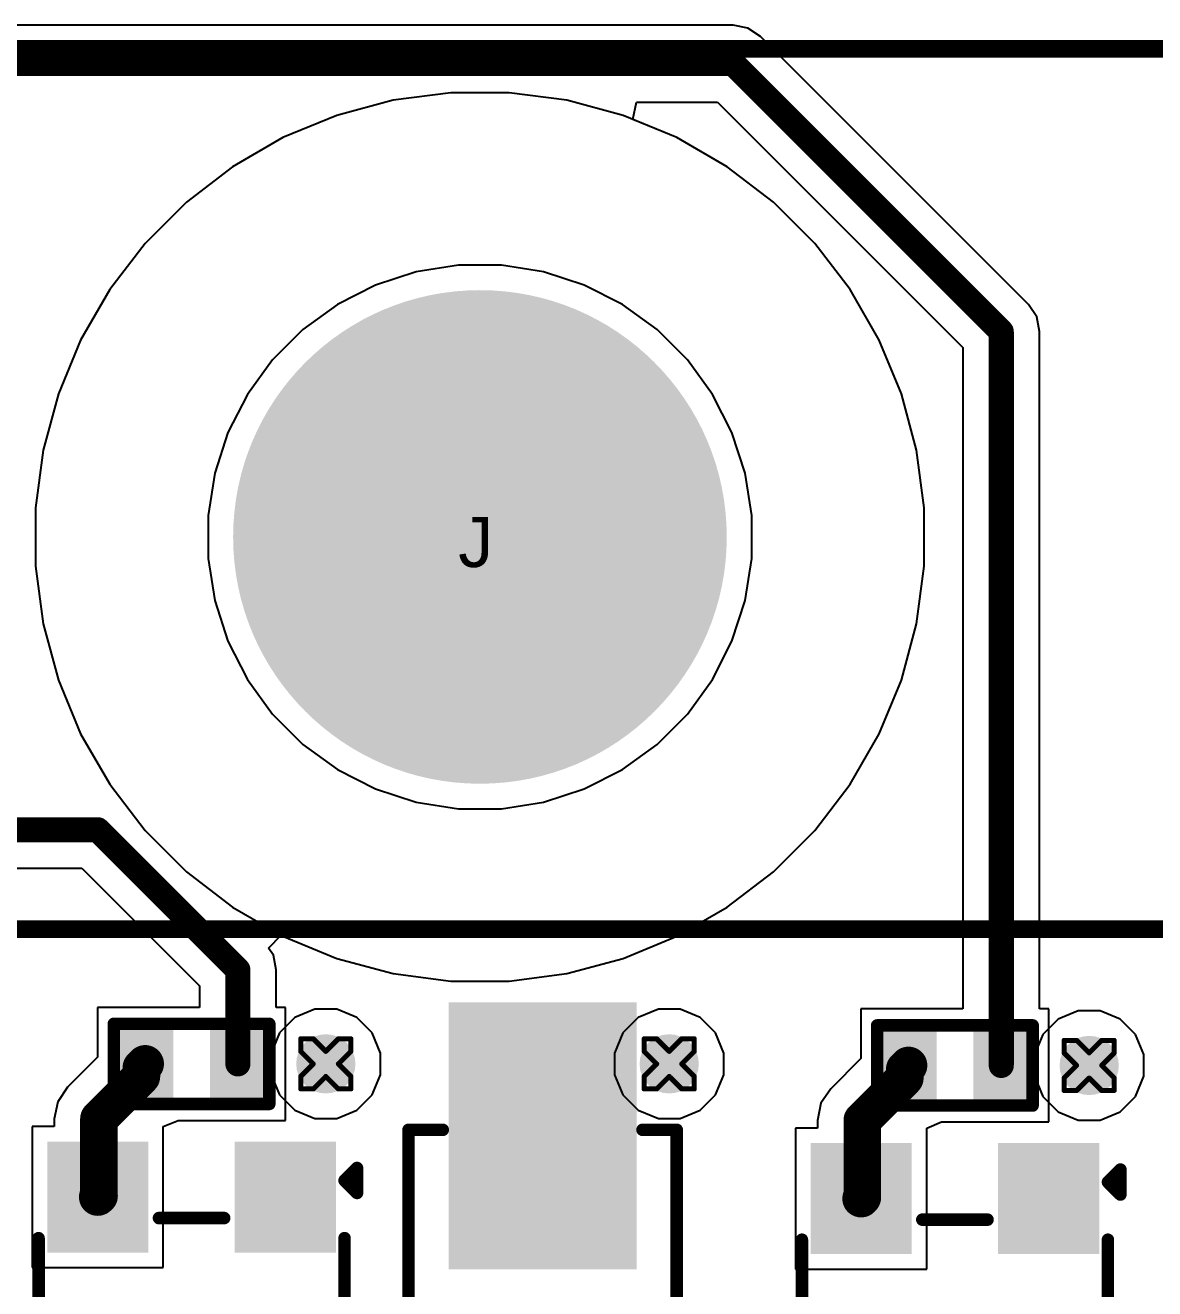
# Model space of a CAD drawing. Header units: inches. Extents: x -11 to 5379, y 0 to 5429.
# Drawn here: x 243.97 to 255.41, y 29.35 to 42.15 of the extents above; entities that cross this region are included whole.
import ezdxf

# ---------------------------------------------------------------- set-up
doc = ezdxf.new("R2010")
doc.units = ezdxf.units.IN
for name, color, linetype in [('Bottom Layer', 5, 'Continuous'), ('Bottom Solder', 6, 'Continuous'), ('Drill Drawing', 1, 'Continuous'), ('GND', 16, 'Continuous'), ('Pad Holes', 156, 'Continuous'), ('PWR', 76, 'Continuous'), ('Top Layer', 1, 'Continuous'), ('Top Overlay', 2, 'Continuous'), ('Top Paste', 8, 'Continuous'), ('Top Solder', 216, 'Continuous'), ('Via Holes', 16, 'Continuous')]:
    doc.layers.add(name, color=color, linetype=linetype)
doc.styles.add('Arial', font='', dxfattribs={"height": 0.2})
doc.styles.get('Arial').set_extended_font_data('Arial')

# ---------------------------------------------------------------- blocks, each defined once
blk = doc.blocks.new('R___0402_243')
at = {"layer": 'Top Layer'}
for points in [[(-0.699, -0.318), (-0.699, 0.318), (-0.241, 0.318), (-0.241, -0.318)], [(0.241, -0.318), (0.241, 0.318), (0.699, 0.318), (0.699, -0.318)]]:
    blk.add_hatch(color=1, dxfattribs=at).paths.add_polyline_path(points)
at = {"layer": 'Top Paste'}
for points in [[(-0.699, -0.318), (-0.699, 0.318), (-0.241, 0.318), (-0.241, -0.318)], [(0.241, -0.318), (0.241, 0.318), (0.699, 0.318), (0.699, -0.318)]]:
    blk.add_hatch(color=8, dxfattribs=at).paths.add_polyline_path(points)
at = {"layer": 'Top Solder'}
for points in [[(-0.754, -0.373), (-0.754, 0.373), (-0.186, 0.373), (-0.186, -0.373)], [(0.186, -0.373), (0.186, 0.373), (0.754, 0.373), (0.754, -0.373)]]:
    blk.add_hatch(color=216, dxfattribs=at).paths.add_polyline_path(points)
at = {"layer": 'Top Overlay'}
for points in [[(0.787, 0.406, 0.127, 0.127, 0), (-0.787, 0.406, 0.127, 0.127, 0)], [(-0.787, 0.406, 0.127, 0.127, 0), (-0.787, -0.406, 0.127, 0.127, 0)], [(0.787, 0.406, 0.127, 0.127, 0), (0.787, -0.406, 0.127, 0.127, 0)], [(0.787, -0.406, 0.127, 0.127, 0), (-0.787, -0.406, 0.127, 0.127, 0)], [(0.813, -0.432, 0.00323, 0.00323, 0), (-0.813, -0.432, 0.00323, 0.00323, 0)]]:
    blk.add_lwpolyline(points, format="xyseb", dxfattribs=at)
for points in [[(-0.819, 0.406, 0.0635, 0.0635, 1), (-0.756, 0.406, 0.0635, 0.0635, 1)], [(-0.819, 0.406, 0.0635, 0.0635, 1), (-0.756, 0.406, 0.0635, 0.0635, 1)], [(0.756, 0.406, 0.0635, 0.0635, 1), (0.819, 0.406, 0.0635, 0.0635, 1)], [(0.756, 0.406, 0.0635, 0.0635, 1), (0.819, 0.406, 0.0635, 0.0635, 1)], [(-0.819, -0.406, 0.0635, 0.0635, 1), (-0.756, -0.406, 0.0635, 0.0635, 1)], [(-0.819, -0.406, 0.0635, 0.0635, 1), (-0.756, -0.406, 0.0635, 0.0635, 1)], [(0.756, -0.406, 0.0635, 0.0635, 1), (0.819, -0.406, 0.0635, 0.0635, 1)], [(0.756, -0.406, 0.0635, 0.0635, 1), (0.819, -0.406, 0.0635, 0.0635, 1)], [(-0.814, -0.432, 0.00161, 0.00161, 1), (-0.812, -0.432, 0.00161, 0.00161, 1)], [(0.812, -0.432, 0.00161, 0.00161, 1), (0.814, -0.432, 0.00161, 0.00161, 1)]]:
    blk.add_lwpolyline(points, format="xyseb", close=True, dxfattribs=at)
blk = doc.blocks.new('R___0402_244')
at = {"layer": 'Top Layer'}
for points in [[(-0.699, -0.318), (-0.699, 0.318), (-0.241, 0.318), (-0.241, -0.318)], [(0.241, -0.318), (0.241, 0.318), (0.699, 0.318), (0.699, -0.318)]]:
    blk.add_hatch(color=1, dxfattribs=at).paths.add_polyline_path(points)
at = {"layer": 'Top Paste'}
for points in [[(-0.699, -0.318), (-0.699, 0.318), (-0.241, 0.318), (-0.241, -0.318)], [(0.241, -0.318), (0.241, 0.318), (0.699, 0.318), (0.699, -0.318)]]:
    blk.add_hatch(color=8, dxfattribs=at).paths.add_polyline_path(points)
at = {"layer": 'Top Solder'}
for points in [[(-0.754, -0.373), (-0.754, 0.373), (-0.186, 0.373), (-0.186, -0.373)], [(0.186, -0.373), (0.186, 0.373), (0.754, 0.373), (0.754, -0.373)]]:
    blk.add_hatch(color=216, dxfattribs=at).paths.add_polyline_path(points)
at = {"layer": 'Top Overlay'}
for points in [[(-0.787, 0.406, 0.127, 0.127, 0), (-0.787, -0.406, 0.127, 0.127, 0)], [(0.787, 0.406, 0.127, 0.127, 0), (-0.787, 0.406, 0.127, 0.127, 0)], [(0.787, 0.406, 0.127, 0.127, 0), (0.787, -0.406, 0.127, 0.127, 0)], [(0.787, -0.406, 0.127, 0.127, 0), (-0.787, -0.406, 0.127, 0.127, 0)], [(0.813, -0.432, 0.00323, 0.00323, 0), (-0.813, -0.432, 0.00323, 0.00323, 0)]]:
    blk.add_lwpolyline(points, format="xyseb", dxfattribs=at)
for points in [[(-0.819, 0.406, 0.0635, 0.0635, 1), (-0.756, 0.406, 0.0635, 0.0635, 1)], [(-0.819, 0.406, 0.0635, 0.0635, 1), (-0.756, 0.406, 0.0635, 0.0635, 1)], [(0.756, 0.406, 0.0635, 0.0635, 1), (0.819, 0.406, 0.0635, 0.0635, 1)], [(0.756, 0.406, 0.0635, 0.0635, 1), (0.819, 0.406, 0.0635, 0.0635, 1)], [(-0.819, -0.406, 0.0635, 0.0635, 1), (-0.756, -0.406, 0.0635, 0.0635, 1)], [(-0.819, -0.406, 0.0635, 0.0635, 1), (-0.756, -0.406, 0.0635, 0.0635, 1)], [(0.756, -0.406, 0.0635, 0.0635, 1), (0.819, -0.406, 0.0635, 0.0635, 1)], [(0.756, -0.406, 0.0635, 0.0635, 1), (0.819, -0.406, 0.0635, 0.0635, 1)], [(-0.814, -0.432, 0.00161, 0.00161, 1), (-0.812, -0.432, 0.00161, 0.00161, 1)], [(0.812, -0.432, 0.00161, 0.00161, 1), (0.814, -0.432, 0.00161, 0.00161, 1)]]:
    blk.add_lwpolyline(points, format="xyseb", close=True, dxfattribs=at)
blk = doc.blocks.new('SOT_23_478')
at = {"layer": 'Top Layer'}
for points in [[(-0.41, 1.46), (0.41, 1.46), (0.41, 0.54), (-0.41, 0.54)], [(-1.36, -0.54), (-0.54, -0.54), (-0.54, -1.46), (-1.36, -1.46)], [(0.54, -0.54), (1.36, -0.54), (1.36, -1.46), (0.54, -1.46)]]:
    blk.add_hatch(color=1, dxfattribs=at).paths.add_polyline_path(points)
at = {"layer": 'Top Paste'}
for points in [[(-0.41, 1.46), (0.41, 1.46), (0.41, 0.54), (-0.41, 0.54)], [(-1.36, -0.54), (-0.54, -0.54), (-0.54, -1.46), (-1.36, -1.46)], [(0.54, -0.54), (1.36, -0.54), (1.36, -1.46), (0.54, -1.46)]]:
    blk.add_hatch(color=8, dxfattribs=at).paths.add_polyline_path(points)
at = {"layer": 'Top Solder'}
for points in [[(-0.512, 1.562), (0.512, 1.562), (0.512, 0.438), (-0.512, 0.438)], [(-1.462, -0.438), (-0.438, -0.438), (-0.438, -1.562), (-1.462, -1.562)], [(0.438, -0.438), (1.462, -0.438), (1.462, -1.562), (0.438, -1.562)]]:
    blk.add_hatch(color=216, dxfattribs=at).paths.add_polyline_path(points)
at = {"layer": 'Top Overlay'}
for points in [[(-0.559, 0.813, 0.127, 0.127, 0), (-1.549, 0.813, 0.127, 0.127, 0)], [(-1.549, 0.813, 0.127, 0.127, 0), (-1.549, -0.584, 0.127, 0.127, 0)], [(1.549, 0.813, 0.127, 0.127, 0), (0.559, 0.813, 0.127, 0.127, 0)], [(1.549, 0.813, 0.127, 0.127, 0), (1.549, -0.584, 0.127, 0.127, 0)], [(0.33, -0.787, 0.127, 0.127, 0), (-0.33, -0.787, 0.127, 0.127, 0)], [(-1.676, -1.041, 0.127, 0.127, 0), (-1.676, -1.295, 0.127, 0.127, 0)], [(-1.549, -1.168, 0.127, 0.127, 0), (-1.676, -1.041, 0.127, 0.127, 0)], [(-1.549, -1.168, 0.127, 0.127, 0), (-1.676, -1.295, 0.127, 0.127, 0)]]:
    blk.add_lwpolyline(points, format="xyseb", dxfattribs=at)
for points in [[(-1.581, 0.813, 0.0635, 0.0635, 1), (-1.518, 0.813, 0.0635, 0.0635, 1)], [(-1.581, 0.813, 0.0635, 0.0635, 1), (-1.518, 0.813, 0.0635, 0.0635, 1)], [(-0.591, 0.813, 0.0635, 0.0635, 1), (-0.527, 0.813, 0.0635, 0.0635, 1)], [(0.527, 0.813, 0.0635, 0.0635, 1), (0.591, 0.813, 0.0635, 0.0635, 1)], [(1.518, 0.813, 0.0635, 0.0635, 1), (1.581, 0.813, 0.0635, 0.0635, 1)], [(1.518, 0.813, 0.0635, 0.0635, 1), (1.581, 0.813, 0.0635, 0.0635, 1)], [(-1.581, -0.584, 0.0635, 0.0635, 1), (-1.518, -0.584, 0.0635, 0.0635, 1)], [(1.518, -0.584, 0.0635, 0.0635, 1), (1.581, -0.584, 0.0635, 0.0635, 1)], [(-0.362, -0.787, 0.0635, 0.0635, 1), (-0.298, -0.787, 0.0635, 0.0635, 1)], [(0.298, -0.787, 0.0635, 0.0635, 1), (0.362, -0.787, 0.0635, 0.0635, 1)], [(-1.708, -1.041, 0.0635, 0.0635, 1), (-1.645, -1.041, 0.0635, 0.0635, 1)], [(-1.708, -1.041, 0.0635, 0.0635, 1), (-1.645, -1.041, 0.0635, 0.0635, 1)], [(-1.581, -1.168, 0.0635, 0.0635, 1), (-1.518, -1.168, 0.0635, 0.0635, 1)], [(-1.581, -1.168, 0.0635, 0.0635, 1), (-1.518, -1.168, 0.0635, 0.0635, 1)], [(-1.708, -1.295, 0.0635, 0.0635, 1), (-1.645, -1.295, 0.0635, 0.0635, 1)], [(-1.708, -1.295, 0.0635, 0.0635, 1), (-1.645, -1.295, 0.0635, 0.0635, 1)]]:
    blk.add_lwpolyline(points, format="xyseb", close=True, dxfattribs=at)
blk = doc.blocks.new('SOT_23_479')
at = {"layer": 'Top Layer'}
for points in [[(-0.41, 1.46), (0.41, 1.46), (0.41, 0.54), (-0.41, 0.54)], [(-1.36, -0.54), (-0.54, -0.54), (-0.54, -1.46), (-1.36, -1.46)], [(0.54, -0.54), (1.36, -0.54), (1.36, -1.46), (0.54, -1.46)]]:
    blk.add_hatch(color=1, dxfattribs=at).paths.add_polyline_path(points)
at = {"layer": 'Top Paste'}
for points in [[(-0.41, 1.46), (0.41, 1.46), (0.41, 0.54), (-0.41, 0.54)], [(-1.36, -0.54), (-0.54, -0.54), (-0.54, -1.46), (-1.36, -1.46)], [(0.54, -0.54), (1.36, -0.54), (1.36, -1.46), (0.54, -1.46)]]:
    blk.add_hatch(color=8, dxfattribs=at).paths.add_polyline_path(points)
at = {"layer": 'Top Solder'}
for points in [[(-0.512, 1.562), (0.512, 1.562), (0.512, 0.438), (-0.512, 0.438)], [(-1.462, -0.438), (-0.438, -0.438), (-0.438, -1.562), (-1.462, -1.562)], [(0.438, -0.438), (1.462, -0.438), (1.462, -1.562), (0.438, -1.562)]]:
    blk.add_hatch(color=216, dxfattribs=at).paths.add_polyline_path(points)
at = {"layer": 'Top Overlay'}
for points in [[(-1.549, 0.813, 0.127, 0.127, 0), (-1.549, -0.584, 0.127, 0.127, 0)], [(-0.559, 0.813, 0.127, 0.127, 0), (-1.549, 0.813, 0.127, 0.127, 0)], [(1.549, 0.813, 0.127, 0.127, 0), (0.559, 0.813, 0.127, 0.127, 0)], [(1.549, 0.813, 0.127, 0.127, 0), (1.549, -0.584, 0.127, 0.127, 0)], [(0.33, -0.787, 0.127, 0.127, 0), (-0.33, -0.787, 0.127, 0.127, 0)], [(-1.549, -1.168, 0.127, 0.127, 0), (-1.676, -1.041, 0.127, 0.127, 0)], [(-1.676, -1.041, 0.127, 0.127, 0), (-1.676, -1.295, 0.127, 0.127, 0)], [(-1.549, -1.168, 0.127, 0.127, 0), (-1.676, -1.295, 0.127, 0.127, 0)]]:
    blk.add_lwpolyline(points, format="xyseb", dxfattribs=at)
for points in [[(-1.581, 0.813, 0.0635, 0.0635, 1), (-1.518, 0.813, 0.0635, 0.0635, 1)], [(-1.581, 0.813, 0.0635, 0.0635, 1), (-1.518, 0.813, 0.0635, 0.0635, 1)], [(-0.591, 0.813, 0.0635, 0.0635, 1), (-0.527, 0.813, 0.0635, 0.0635, 1)], [(0.527, 0.813, 0.0635, 0.0635, 1), (0.591, 0.813, 0.0635, 0.0635, 1)], [(1.518, 0.813, 0.0635, 0.0635, 1), (1.581, 0.813, 0.0635, 0.0635, 1)], [(1.518, 0.813, 0.0635, 0.0635, 1), (1.581, 0.813, 0.0635, 0.0635, 1)], [(-1.581, -0.584, 0.0635, 0.0635, 1), (-1.518, -0.584, 0.0635, 0.0635, 1)], [(1.518, -0.584, 0.0635, 0.0635, 1), (1.581, -0.584, 0.0635, 0.0635, 1)], [(-0.362, -0.787, 0.0635, 0.0635, 1), (-0.298, -0.787, 0.0635, 0.0635, 1)], [(0.298, -0.787, 0.0635, 0.0635, 1), (0.362, -0.787, 0.0635, 0.0635, 1)], [(-1.708, -1.041, 0.0635, 0.0635, 1), (-1.645, -1.041, 0.0635, 0.0635, 1)], [(-1.708, -1.041, 0.0635, 0.0635, 1), (-1.645, -1.041, 0.0635, 0.0635, 1)], [(-1.581, -1.168, 0.0635, 0.0635, 1), (-1.518, -1.168, 0.0635, 0.0635, 1)], [(-1.581, -1.168, 0.0635, 0.0635, 1), (-1.518, -1.168, 0.0635, 0.0635, 1)], [(-1.708, -1.295, 0.0635, 0.0635, 1), (-1.645, -1.295, 0.0635, 0.0635, 1)], [(-1.708, -1.295, 0.0635, 0.0635, 1), (-1.645, -1.295, 0.0635, 0.0635, 1)]]:
    blk.add_lwpolyline(points, format="xyseb", close=True, dxfattribs=at)
blk = doc.blocks.new('SMA_549')
at = {"layer": 'Top Layer'}
for points in [[(-3.25, 0.85), (-0.75, 0.85), (-0.75, -0.85), (-3.25, -0.85)], [(0.75, 0.85), (3.25, 0.85), (3.25, -0.85), (0.75, -0.85)]]:
    blk.add_hatch(color=1, dxfattribs=at).paths.add_polyline_path(points)
at = {"layer": 'Top Overlay'}
for points in [[(-4.445, -1.422), (-3.278, -1.422), (-3.278, 1.422), (-4.445, 1.422)], [(-3.3, 0.924), (-2.596, 0.924), (-2.596, 1.422), (-3.3, 1.422)], [(-3.3, -1.422), (-2.596, -1.422), (-2.596, -0.924), (-3.3, -0.924)]]:
    blk.add_hatch(color=2, dxfattribs=at).paths.add_polyline_path(points)
at = {"layer": 'Top Paste'}
for points in [[(-3.25, 0.85), (-0.75, 0.85), (-0.75, -0.85), (-3.25, -0.85)], [(0.75, 0.85), (3.25, 0.85), (3.25, -0.85), (0.75, -0.85)]]:
    blk.add_hatch(color=8, dxfattribs=at).paths.add_polyline_path(points)
at = {"layer": 'Top Solder'}
for points in [[(-3.352, 0.952), (-0.648, 0.952), (-0.648, -0.952), (-3.352, -0.952)], [(0.648, 0.952), (3.352, 0.952), (3.352, -0.952), (0.648, -0.952)]]:
    blk.add_hatch(color=216, dxfattribs=at).paths.add_polyline_path(points)
at = {"layer": 'Top Overlay'}
for points in [[(-2.658, 1.358, 0.127, 0.127, 0), (2.061, 1.358, 0.127, 0.127, 0)], [(2.061, 1.358, 0.127, 0.127, 0), (2.061, 1.012, 0.127, 0.127, 0)], [(2.061, -1.012, 0.127, 0.127, 0), (2.061, -1.358, 0.127, 0.127, 0)], [(-2.658, -1.358, 0.127, 0.127, 0), (2.061, -1.358, 0.127, 0.127, 0)]]:
    blk.add_lwpolyline(points, format="xyseb", dxfattribs=at)
for points in [[(-2.69, 1.358, 0.0635, 0.0635, 1), (-2.626, 1.358, 0.0635, 0.0635, 1)], [(2.029, 1.358, 0.0635, 0.0635, 1), (2.093, 1.358, 0.0635, 0.0635, 1)], [(2.029, 1.358, 0.0635, 0.0635, 1), (2.093, 1.358, 0.0635, 0.0635, 1)], [(2.029, 1.012, 0.0635, 0.0635, 1), (2.093, 1.012, 0.0635, 0.0635, 1)], [(2.029, -1.012, 0.0635, 0.0635, 1), (2.093, -1.012, 0.0635, 0.0635, 1)], [(-2.69, -1.358, 0.0635, 0.0635, 1), (-2.626, -1.358, 0.0635, 0.0635, 1)], [(2.029, -1.358, 0.0635, 0.0635, 1), (2.093, -1.358, 0.0635, 0.0635, 1)], [(2.029, -1.358, 0.0635, 0.0635, 1), (2.093, -1.358, 0.0635, 0.0635, 1)]]:
    blk.add_lwpolyline(points, format="xyseb", close=True, dxfattribs=at)

msp = doc.modelspace()

# ---------------------------------------------------------------- hatches: boundary and pattern name
at = {"layer": 'Bottom Layer'}
h = msp.add_hatch(color=5, dxfattribs=at)
edge = h.paths.add_edge_path()
edge.add_arc((247.016, 31.628), 0.3, 0, 360)
h = msp.add_hatch(color=5, dxfattribs=at)
edge = h.paths.add_edge_path()
edge.add_arc((250.494, 31.628), 0.3, 0, 360)
h = msp.add_hatch(color=5, dxfattribs=at)
edge = h.paths.add_edge_path()
edge.add_arc((254.748, 31.612), 0.3, 0, 360)
at = {"layer": 'Bottom Solder'}
h = msp.add_hatch(color=6, dxfattribs=at)
edge = h.paths.add_edge_path()
edge.add_arc((248.577, 36.966), 0.102, 0, 360)
at = {"layer": 'GND'}
h = msp.add_hatch(color=16, dxfattribs=at)
edge = h.paths.add_edge_path()
edge.add_arc((247.016, 31.628), 0.3, 0, 360)
h = msp.add_hatch(color=16, dxfattribs=at)
edge = h.paths.add_edge_path()
edge.add_arc((250.494, 31.628), 0.3, 0, 360)
h = msp.add_hatch(color=16, dxfattribs=at)
edge = h.paths.add_edge_path()
edge.add_arc((254.748, 31.612), 0.3, 0, 360)
at = {"layer": 'Pad Holes'}
h = msp.add_hatch(color=7, dxfattribs=at)
edge = h.paths.add_edge_path()
edge.add_arc((248.577, 36.966), 2.5, 0, 360)
at = {"layer": 'PWR'}
h = msp.add_hatch(color=76, dxfattribs=at)
edge = h.paths.add_edge_path()
edge.add_arc((247.016, 31.628), 0.3, 0, 360)
h = msp.add_hatch(color=76, dxfattribs=at)
edge = h.paths.add_edge_path()
edge.add_arc((250.494, 31.628), 0.3, 0, 360)
h = msp.add_hatch(color=76, dxfattribs=at)
edge = h.paths.add_edge_path()
edge.add_arc((254.748, 31.612), 0.3, 0, 360)
at = {"layer": 'Top Layer'}
h = msp.add_hatch(color=1, dxfattribs=at)
edge = h.paths.add_edge_path()
edge.add_arc((247.016, 31.628), 0.3, 0, 360)
h = msp.add_hatch(color=1, dxfattribs=at)
edge = h.paths.add_edge_path()
edge.add_arc((250.494, 31.628), 0.3, 0, 360)
h = msp.add_hatch(color=1, dxfattribs=at)
edge = h.paths.add_edge_path()
edge.add_arc((254.748, 31.612), 0.3, 0, 360)
at = {"layer": 'Top Solder'}
h = msp.add_hatch(color=216, dxfattribs=at)
edge = h.paths.add_edge_path()
edge.add_arc((248.577, 36.966), 0.102, 0, 360)
at = {"layer": 'Via Holes'}
h = msp.add_hatch(color=7, dxfattribs=at)
edge = h.paths.add_edge_path()
edge.add_arc((247.016, 31.628), 0.15, 0, 360)
h = msp.add_hatch(color=7, dxfattribs=at)
edge = h.paths.add_edge_path()
edge.add_arc((250.494, 31.628), 0.15, 0, 360)
h = msp.add_hatch(color=7, dxfattribs=at)
edge = h.paths.add_edge_path()
edge.add_arc((254.748, 31.612), 0.15, 0, 360)

# ---------------------------------------------------------------- linework, layer by layer
at = {"layer": 'Bottom Layer'}
for p, q in [((247.697, 41.389), (247.127, 41.236)), ((247.697, 41.389), (247.127, 41.236)), ((248.282, 41.466), (247.697, 41.389)), ((248.282, 41.466), (247.697, 41.389)), ((248.577, 41.466), (248.282, 41.466)), ((248.872, 41.466), (248.282, 41.466)), ((248.872, 41.466), (248.577, 41.466)), ((249.457, 41.389), (248.872, 41.466)), ((249.457, 41.389), (248.872, 41.466)), ((250.027, 41.236), (249.457, 41.389)), ((250.027, 41.236), (249.457, 41.389)), ((247.127, 41.236), (246.582, 41.011)), ((247.127, 41.236), (246.582, 41.011)), ((250.572, 41.011), (250.027, 41.236)), ((250.572, 41.011), (250.027, 41.236)), ((246.582, 41.011), (246.072, 40.716)), ((246.582, 41.011), (246.072, 40.716)), ((251.082, 40.716), (250.572, 41.011)), ((251.082, 40.716), (250.572, 41.011)), ((246.072, 40.716), (245.604, 40.357)), ((246.072, 40.716), (245.604, 40.357)), ((251.55, 40.357), (251.082, 40.716)), ((251.55, 40.357), (251.082, 40.716)), ((245.604, 40.357), (245.186, 39.939)), ((245.604, 40.357), (245.186, 39.939)), ((251.968, 39.939), (251.55, 40.357)), ((251.968, 39.939), (251.55, 40.357)), ((245.186, 39.939), (244.827, 39.471)), ((245.186, 39.939), (244.827, 39.471)), ((252.327, 39.471), (251.968, 39.939)), ((252.327, 39.471), (251.968, 39.939)), ((244.827, 39.471), (244.532, 38.961)), ((244.827, 39.471), (244.532, 38.961)), ((252.622, 38.961), (252.327, 39.471)), ((252.622, 38.961), (252.327, 39.471)), ((244.532, 38.961), (244.307, 38.416)), ((244.532, 38.961), (244.307, 38.416)), ((252.847, 38.416), (252.622, 38.961)), ((252.847, 38.416), (252.622, 38.961)), ((244.307, 38.416), (244.154, 37.846)), ((244.307, 38.416), (244.154, 37.846)), ((253, 37.846), (252.847, 38.416)), ((253, 37.846), (252.847, 38.416)), ((244.154, 37.846), (244.077, 37.261)), ((244.154, 37.846), (244.077, 37.261)), ((253.077, 37.261), (253, 37.846)), ((253.077, 37.261), (253, 37.846)), ((244.077, 37.261), (244.077, 36.966)), ((244.077, 37.261), (244.077, 36.671)), ((253.077, 36.966), (253.077, 37.261)), ((253.077, 36.671), (253.077, 37.261)), ((244.077, 36.966), (244.077, 36.966)), ((244.077, 36.966), (244.077, 36.671)), ((253.077, 36.671), (253.077, 36.966)), ((244.077, 36.671), (244.154, 36.086)), ((244.077, 36.671), (244.154, 36.086)), ((253, 36.086), (253.077, 36.671)), ((253, 36.086), (253.077, 36.671)), ((244.154, 36.086), (244.307, 35.516)), ((244.154, 36.086), (244.307, 35.516)), ((252.847, 35.516), (253, 36.086)), ((252.847, 35.516), (253, 36.086)), ((244.307, 35.516), (244.532, 34.971)), ((244.307, 35.516), (244.532, 34.971)), ((252.622, 34.971), (252.847, 35.516)), ((252.622, 34.971), (252.847, 35.516)), ((244.532, 34.971), (244.827, 34.461)), ((244.532, 34.971), (244.827, 34.461)), ((252.327, 34.461), (252.622, 34.971)), ((252.327, 34.461), (252.622, 34.971)), ((244.827, 34.461), (245.186, 33.993)), ((244.827, 34.461), (245.186, 33.993)), ((251.968, 33.993), (252.327, 34.461)), ((251.968, 33.993), (252.327, 34.461)), ((245.186, 33.993), (245.604, 33.575)), ((245.186, 33.993), (245.604, 33.575)), ((251.55, 33.575), (251.968, 33.993)), ((251.55, 33.575), (251.968, 33.993)), ((245.604, 33.575), (246.072, 33.216)), ((245.604, 33.575), (246.072, 33.216)), ((251.082, 33.216), (251.55, 33.575)), ((251.082, 33.216), (251.55, 33.575)), ((246.072, 33.216), (246.582, 32.921)), ((246.072, 33.216), (246.582, 32.921)), ((250.572, 32.921), (251.082, 33.216)), ((250.572, 32.921), (251.082, 33.216)), ((246.582, 32.921), (247.127, 32.696)), ((246.582, 32.921), (247.127, 32.696)), ((250.027, 32.696), (250.572, 32.921)), ((250.027, 32.696), (250.572, 32.921)), ((247.127, 32.696), (247.697, 32.543)), ((247.127, 32.696), (247.697, 32.543)), ((249.457, 32.543), (250.027, 32.696)), ((249.457, 32.543), (250.027, 32.696)), ((247.697, 32.543), (248.282, 32.466)), ((247.697, 32.543), (248.282, 32.466)), ((248.872, 32.466), (249.457, 32.543)), ((248.872, 32.466), (249.457, 32.543)), ((248.282, 32.466), (248.577, 32.466)), ((248.282, 32.466), (248.872, 32.466)), ((248.577, 32.466), (248.872, 32.466))]:
    msp.add_line(p, q, dxfattribs=at)
at = {"layer": 'Drill Drawing'}
for points in [[(246.762, 31.755, 0.0508, 0.0508, 0), (246.762, 31.882, 0.0508, 0.0508, 0)], [(246.762, 31.882, 0.0508, 0.0508, 0), (246.889, 31.882, 0.0508, 0.0508, 0)], [(246.889, 31.882, 0.0508, 0.0508, 0), (247.016, 31.755, 0.0508, 0.0508, 0)], [(247.016, 31.755, 0.0508, 0.0508, 0), (247.143, 31.882, 0.0508, 0.0508, 0)], [(247.143, 31.882, 0.0508, 0.0508, 0), (247.27, 31.882, 0.0508, 0.0508, 0)], [(247.27, 31.755, 0.0508, 0.0508, 0), (247.27, 31.882, 0.0508, 0.0508, 0)], [(250.24, 31.755, 0.0508, 0.0508, 0), (250.24, 31.882, 0.0508, 0.0508, 0)], [(250.24, 31.882, 0.0508, 0.0508, 0), (250.367, 31.882, 0.0508, 0.0508, 0)], [(250.367, 31.882, 0.0508, 0.0508, 0), (250.494, 31.755, 0.0508, 0.0508, 0)], [(250.494, 31.755, 0.0508, 0.0508, 0), (250.621, 31.882, 0.0508, 0.0508, 0)], [(250.621, 31.882, 0.0508, 0.0508, 0), (250.748, 31.882, 0.0508, 0.0508, 0)], [(250.748, 31.755, 0.0508, 0.0508, 0), (250.748, 31.882, 0.0508, 0.0508, 0)], [(254.494, 31.739, 0.0508, 0.0508, 0), (254.494, 31.866, 0.0508, 0.0508, 0)], [(254.494, 31.866, 0.0508, 0.0508, 0), (254.621, 31.866, 0.0508, 0.0508, 0)], [(254.621, 31.866, 0.0508, 0.0508, 0), (254.748, 31.739, 0.0508, 0.0508, 0)], [(254.748, 31.739, 0.0508, 0.0508, 0), (254.875, 31.866, 0.0508, 0.0508, 0)], [(254.875, 31.866, 0.0508, 0.0508, 0), (255.002, 31.866, 0.0508, 0.0508, 0)], [(255.002, 31.739, 0.0508, 0.0508, 0), (255.002, 31.866, 0.0508, 0.0508, 0)], [(246.762, 31.755, 0.0508, 0.0508, 0), (246.889, 31.628, 0.0508, 0.0508, 0)], [(247.143, 31.628, 0.0508, 0.0508, 0), (247.27, 31.755, 0.0508, 0.0508, 0)], [(250.24, 31.755, 0.0508, 0.0508, 0), (250.367, 31.628, 0.0508, 0.0508, 0)], [(250.621, 31.628, 0.0508, 0.0508, 0), (250.748, 31.755, 0.0508, 0.0508, 0)], [(254.494, 31.739, 0.0508, 0.0508, 0), (254.621, 31.612, 0.0508, 0.0508, 0)], [(254.875, 31.612, 0.0508, 0.0508, 0), (255.002, 31.739, 0.0508, 0.0508, 0)], [(246.762, 31.501, 0.0508, 0.0508, 0), (246.889, 31.628, 0.0508, 0.0508, 0)], [(247.143, 31.628, 0.0508, 0.0508, 0), (247.27, 31.501, 0.0508, 0.0508, 0)], [(250.24, 31.501, 0.0508, 0.0508, 0), (250.367, 31.628, 0.0508, 0.0508, 0)], [(250.621, 31.628, 0.0508, 0.0508, 0), (250.748, 31.501, 0.0508, 0.0508, 0)], [(254.494, 31.485, 0.0508, 0.0508, 0), (254.621, 31.612, 0.0508, 0.0508, 0)], [(254.875, 31.612, 0.0508, 0.0508, 0), (255.002, 31.485, 0.0508, 0.0508, 0)], [(246.762, 31.374, 0.0508, 0.0508, 0), (246.762, 31.501, 0.0508, 0.0508, 0)], [(246.889, 31.374, 0.0508, 0.0508, 0), (247.016, 31.501, 0.0508, 0.0508, 0)], [(247.016, 31.501, 0.0508, 0.0508, 0), (247.143, 31.374, 0.0508, 0.0508, 0)], [(247.27, 31.374, 0.0508, 0.0508, 0), (247.27, 31.501, 0.0508, 0.0508, 0)], [(250.24, 31.374, 0.0508, 0.0508, 0), (250.24, 31.501, 0.0508, 0.0508, 0)], [(250.367, 31.374, 0.0508, 0.0508, 0), (250.494, 31.501, 0.0508, 0.0508, 0)], [(250.494, 31.501, 0.0508, 0.0508, 0), (250.621, 31.374, 0.0508, 0.0508, 0)], [(250.748, 31.374, 0.0508, 0.0508, 0), (250.748, 31.501, 0.0508, 0.0508, 0)], [(254.494, 31.358, 0.0508, 0.0508, 0), (254.494, 31.485, 0.0508, 0.0508, 0)], [(254.621, 31.358, 0.0508, 0.0508, 0), (254.748, 31.485, 0.0508, 0.0508, 0)], [(254.748, 31.485, 0.0508, 0.0508, 0), (254.875, 31.358, 0.0508, 0.0508, 0)], [(255.002, 31.358, 0.0508, 0.0508, 0), (255.002, 31.485, 0.0508, 0.0508, 0)], [(246.762, 31.374, 0.0508, 0.0508, 0), (246.889, 31.374, 0.0508, 0.0508, 0)], [(247.143, 31.374, 0.0508, 0.0508, 0), (247.27, 31.374, 0.0508, 0.0508, 0)], [(250.24, 31.374, 0.0508, 0.0508, 0), (250.367, 31.374, 0.0508, 0.0508, 0)], [(250.621, 31.374, 0.0508, 0.0508, 0), (250.748, 31.374, 0.0508, 0.0508, 0)], [(254.494, 31.358, 0.0508, 0.0508, 0), (254.621, 31.358, 0.0508, 0.0508, 0)], [(254.875, 31.358, 0.0508, 0.0508, 0), (255.002, 31.358, 0.0508, 0.0508, 0)]]:
    msp.add_lwpolyline(points, format="xyseb", dxfattribs=at)
for points in [[(246.749, 31.882, 0.0254, 0.0254, 1), (246.775, 31.882, 0.0254, 0.0254, 1)], [(246.749, 31.882, 0.0254, 0.0254, 1), (246.775, 31.882, 0.0254, 0.0254, 1)], [(246.876, 31.882, 0.0254, 0.0254, 1), (246.902, 31.882, 0.0254, 0.0254, 1)], [(246.876, 31.882, 0.0254, 0.0254, 1), (246.902, 31.882, 0.0254, 0.0254, 1)], [(247.13, 31.882, 0.0254, 0.0254, 1), (247.156, 31.882, 0.0254, 0.0254, 1)], [(247.13, 31.882, 0.0254, 0.0254, 1), (247.156, 31.882, 0.0254, 0.0254, 1)], [(247.257, 31.882, 0.0254, 0.0254, 1), (247.283, 31.882, 0.0254, 0.0254, 1)], [(247.257, 31.882, 0.0254, 0.0254, 1), (247.283, 31.882, 0.0254, 0.0254, 1)], [(250.227, 31.882, 0.0254, 0.0254, 1), (250.253, 31.882, 0.0254, 0.0254, 1)], [(250.227, 31.882, 0.0254, 0.0254, 1), (250.253, 31.882, 0.0254, 0.0254, 1)], [(250.354, 31.882, 0.0254, 0.0254, 1), (250.38, 31.882, 0.0254, 0.0254, 1)], [(250.354, 31.882, 0.0254, 0.0254, 1), (250.38, 31.882, 0.0254, 0.0254, 1)], [(250.608, 31.882, 0.0254, 0.0254, 1), (250.634, 31.882, 0.0254, 0.0254, 1)], [(250.608, 31.882, 0.0254, 0.0254, 1), (250.634, 31.882, 0.0254, 0.0254, 1)], [(250.735, 31.882, 0.0254, 0.0254, 1), (250.761, 31.882, 0.0254, 0.0254, 1)], [(250.735, 31.882, 0.0254, 0.0254, 1), (250.761, 31.882, 0.0254, 0.0254, 1)], [(254.481, 31.866, 0.0254, 0.0254, 1), (254.506, 31.866, 0.0254, 0.0254, 1)], [(254.481, 31.866, 0.0254, 0.0254, 1), (254.506, 31.866, 0.0254, 0.0254, 1)], [(254.608, 31.866, 0.0254, 0.0254, 1), (254.633, 31.866, 0.0254, 0.0254, 1)], [(254.608, 31.866, 0.0254, 0.0254, 1), (254.633, 31.866, 0.0254, 0.0254, 1)], [(254.862, 31.866, 0.0254, 0.0254, 1), (254.887, 31.866, 0.0254, 0.0254, 1)], [(254.862, 31.866, 0.0254, 0.0254, 1), (254.887, 31.866, 0.0254, 0.0254, 1)], [(254.989, 31.866, 0.0254, 0.0254, 1), (255.014, 31.866, 0.0254, 0.0254, 1)], [(254.989, 31.866, 0.0254, 0.0254, 1), (255.014, 31.866, 0.0254, 0.0254, 1)], [(246.749, 31.755, 0.0254, 0.0254, 1), (246.775, 31.755, 0.0254, 0.0254, 1)], [(246.749, 31.755, 0.0254, 0.0254, 1), (246.775, 31.755, 0.0254, 0.0254, 1)], [(247.003, 31.755, 0.0254, 0.0254, 1), (247.029, 31.755, 0.0254, 0.0254, 1)], [(247.003, 31.755, 0.0254, 0.0254, 1), (247.029, 31.755, 0.0254, 0.0254, 1)], [(247.257, 31.755, 0.0254, 0.0254, 1), (247.283, 31.755, 0.0254, 0.0254, 1)], [(247.257, 31.755, 0.0254, 0.0254, 1), (247.283, 31.755, 0.0254, 0.0254, 1)], [(250.227, 31.755, 0.0254, 0.0254, 1), (250.253, 31.755, 0.0254, 0.0254, 1)], [(250.227, 31.755, 0.0254, 0.0254, 1), (250.253, 31.755, 0.0254, 0.0254, 1)], [(250.481, 31.755, 0.0254, 0.0254, 1), (250.507, 31.755, 0.0254, 0.0254, 1)], [(250.481, 31.755, 0.0254, 0.0254, 1), (250.507, 31.755, 0.0254, 0.0254, 1)], [(250.735, 31.755, 0.0254, 0.0254, 1), (250.761, 31.755, 0.0254, 0.0254, 1)], [(250.735, 31.755, 0.0254, 0.0254, 1), (250.761, 31.755, 0.0254, 0.0254, 1)], [(254.481, 31.739, 0.0254, 0.0254, 1), (254.506, 31.739, 0.0254, 0.0254, 1)], [(254.481, 31.739, 0.0254, 0.0254, 1), (254.506, 31.739, 0.0254, 0.0254, 1)], [(254.735, 31.739, 0.0254, 0.0254, 1), (254.76, 31.739, 0.0254, 0.0254, 1)], [(254.735, 31.739, 0.0254, 0.0254, 1), (254.76, 31.739, 0.0254, 0.0254, 1)], [(254.989, 31.739, 0.0254, 0.0254, 1), (255.014, 31.739, 0.0254, 0.0254, 1)], [(254.989, 31.739, 0.0254, 0.0254, 1), (255.014, 31.739, 0.0254, 0.0254, 1)], [(246.876, 31.628, 0.0254, 0.0254, 1), (246.902, 31.628, 0.0254, 0.0254, 1)], [(246.876, 31.628, 0.0254, 0.0254, 1), (246.902, 31.628, 0.0254, 0.0254, 1)], [(247.13, 31.628, 0.0254, 0.0254, 1), (247.156, 31.628, 0.0254, 0.0254, 1)], [(247.13, 31.628, 0.0254, 0.0254, 1), (247.156, 31.628, 0.0254, 0.0254, 1)], [(250.354, 31.628, 0.0254, 0.0254, 1), (250.38, 31.628, 0.0254, 0.0254, 1)], [(250.354, 31.628, 0.0254, 0.0254, 1), (250.38, 31.628, 0.0254, 0.0254, 1)], [(250.608, 31.628, 0.0254, 0.0254, 1), (250.634, 31.628, 0.0254, 0.0254, 1)], [(250.608, 31.628, 0.0254, 0.0254, 1), (250.634, 31.628, 0.0254, 0.0254, 1)], [(254.608, 31.612, 0.0254, 0.0254, 1), (254.633, 31.612, 0.0254, 0.0254, 1)], [(254.608, 31.612, 0.0254, 0.0254, 1), (254.633, 31.612, 0.0254, 0.0254, 1)], [(254.862, 31.612, 0.0254, 0.0254, 1), (254.887, 31.612, 0.0254, 0.0254, 1)], [(254.862, 31.612, 0.0254, 0.0254, 1), (254.887, 31.612, 0.0254, 0.0254, 1)], [(246.749, 31.501, 0.0254, 0.0254, 1), (246.775, 31.501, 0.0254, 0.0254, 1)], [(246.749, 31.501, 0.0254, 0.0254, 1), (246.775, 31.501, 0.0254, 0.0254, 1)], [(247.003, 31.501, 0.0254, 0.0254, 1), (247.029, 31.501, 0.0254, 0.0254, 1)], [(247.003, 31.501, 0.0254, 0.0254, 1), (247.029, 31.501, 0.0254, 0.0254, 1)], [(247.257, 31.501, 0.0254, 0.0254, 1), (247.283, 31.501, 0.0254, 0.0254, 1)], [(247.257, 31.501, 0.0254, 0.0254, 1), (247.283, 31.501, 0.0254, 0.0254, 1)], [(250.227, 31.501, 0.0254, 0.0254, 1), (250.253, 31.501, 0.0254, 0.0254, 1)], [(250.227, 31.501, 0.0254, 0.0254, 1), (250.253, 31.501, 0.0254, 0.0254, 1)], [(250.481, 31.501, 0.0254, 0.0254, 1), (250.507, 31.501, 0.0254, 0.0254, 1)], [(250.481, 31.501, 0.0254, 0.0254, 1), (250.507, 31.501, 0.0254, 0.0254, 1)], [(250.735, 31.501, 0.0254, 0.0254, 1), (250.761, 31.501, 0.0254, 0.0254, 1)], [(250.735, 31.501, 0.0254, 0.0254, 1), (250.761, 31.501, 0.0254, 0.0254, 1)], [(254.481, 31.485, 0.0254, 0.0254, 1), (254.506, 31.485, 0.0254, 0.0254, 1)], [(254.481, 31.485, 0.0254, 0.0254, 1), (254.506, 31.485, 0.0254, 0.0254, 1)], [(254.735, 31.485, 0.0254, 0.0254, 1), (254.76, 31.485, 0.0254, 0.0254, 1)], [(254.735, 31.485, 0.0254, 0.0254, 1), (254.76, 31.485, 0.0254, 0.0254, 1)], [(254.989, 31.485, 0.0254, 0.0254, 1), (255.014, 31.485, 0.0254, 0.0254, 1)], [(254.989, 31.485, 0.0254, 0.0254, 1), (255.014, 31.485, 0.0254, 0.0254, 1)], [(246.749, 31.374, 0.0254, 0.0254, 1), (246.775, 31.374, 0.0254, 0.0254, 1)], [(246.749, 31.374, 0.0254, 0.0254, 1), (246.775, 31.374, 0.0254, 0.0254, 1)], [(246.876, 31.374, 0.0254, 0.0254, 1), (246.902, 31.374, 0.0254, 0.0254, 1)], [(246.876, 31.374, 0.0254, 0.0254, 1), (246.902, 31.374, 0.0254, 0.0254, 1)], [(247.13, 31.374, 0.0254, 0.0254, 1), (247.156, 31.374, 0.0254, 0.0254, 1)], [(247.13, 31.374, 0.0254, 0.0254, 1), (247.156, 31.374, 0.0254, 0.0254, 1)], [(247.257, 31.374, 0.0254, 0.0254, 1), (247.283, 31.374, 0.0254, 0.0254, 1)], [(247.257, 31.374, 0.0254, 0.0254, 1), (247.283, 31.374, 0.0254, 0.0254, 1)], [(250.227, 31.374, 0.0254, 0.0254, 1), (250.253, 31.374, 0.0254, 0.0254, 1)], [(250.227, 31.374, 0.0254, 0.0254, 1), (250.253, 31.374, 0.0254, 0.0254, 1)], [(250.354, 31.374, 0.0254, 0.0254, 1), (250.38, 31.374, 0.0254, 0.0254, 1)], [(250.354, 31.374, 0.0254, 0.0254, 1), (250.38, 31.374, 0.0254, 0.0254, 1)], [(250.608, 31.374, 0.0254, 0.0254, 1), (250.634, 31.374, 0.0254, 0.0254, 1)], [(250.608, 31.374, 0.0254, 0.0254, 1), (250.634, 31.374, 0.0254, 0.0254, 1)], [(250.735, 31.374, 0.0254, 0.0254, 1), (250.761, 31.374, 0.0254, 0.0254, 1)], [(250.735, 31.374, 0.0254, 0.0254, 1), (250.761, 31.374, 0.0254, 0.0254, 1)], [(254.481, 31.358, 0.0254, 0.0254, 1), (254.506, 31.358, 0.0254, 0.0254, 1)], [(254.481, 31.358, 0.0254, 0.0254, 1), (254.506, 31.358, 0.0254, 0.0254, 1)], [(254.608, 31.358, 0.0254, 0.0254, 1), (254.633, 31.358, 0.0254, 0.0254, 1)], [(254.608, 31.358, 0.0254, 0.0254, 1), (254.633, 31.358, 0.0254, 0.0254, 1)], [(254.862, 31.358, 0.0254, 0.0254, 1), (254.887, 31.358, 0.0254, 0.0254, 1)], [(254.862, 31.358, 0.0254, 0.0254, 1), (254.887, 31.358, 0.0254, 0.0254, 1)], [(254.989, 31.358, 0.0254, 0.0254, 1), (255.014, 31.358, 0.0254, 0.0254, 1)], [(254.989, 31.358, 0.0254, 0.0254, 1), (255.014, 31.358, 0.0254, 0.0254, 1)]]:
    msp.add_lwpolyline(points, format="xyseb", close=True, dxfattribs=at)
at = {"layer": 'GND'}
for p, q in [((248.36, 39.72), (247.932, 39.652)), ((248.794, 39.72), (248.36, 39.72)), ((249.222, 39.652), (248.794, 39.72)), ((247.932, 39.652), (247.52, 39.518)), ((249.634, 39.518), (249.222, 39.652)), ((247.52, 39.518), (247.134, 39.321)), ((250.02, 39.321), (249.634, 39.518)), ((247.134, 39.321), (246.783, 39.067)), ((250.371, 39.067), (250.02, 39.321)), ((246.783, 39.067), (246.476, 38.76)), ((250.678, 38.76), (250.371, 39.067)), ((246.476, 38.76), (246.222, 38.409)), ((250.932, 38.409), (250.678, 38.76)), ((246.222, 38.409), (246.025, 38.023)), ((251.129, 38.023), (250.932, 38.409)), ((246.025, 38.023), (245.891, 37.611)), ((251.263, 37.611), (251.129, 38.023)), ((245.891, 37.611), (245.823, 37.183)), ((251.331, 37.183), (251.263, 37.611)), ((245.823, 37.183), (245.823, 36.749)), ((251.331, 36.749), (251.331, 37.183)), ((245.823, 36.749), (245.891, 36.321)), ((251.263, 36.321), (251.331, 36.749)), ((245.891, 36.321), (246.025, 35.909)), ((251.129, 35.909), (251.263, 36.321)), ((246.025, 35.909), (246.222, 35.523)), ((250.932, 35.523), (251.129, 35.909)), ((246.222, 35.523), (246.476, 35.172)), ((250.678, 35.172), (250.932, 35.523)), ((246.476, 35.172), (246.783, 34.865)), ((250.371, 34.865), (250.678, 35.172)), ((246.783, 34.865), (247.134, 34.611)), ((250.02, 34.611), (250.371, 34.865)), ((247.134, 34.611), (247.52, 34.414)), ((249.634, 34.414), (250.02, 34.611)), ((247.52, 34.414), (247.932, 34.28)), ((249.222, 34.28), (249.634, 34.414)), ((247.932, 34.28), (248.36, 34.212)), ((248.36, 34.212), (248.794, 34.212)), ((248.794, 34.212), (249.222, 34.28))]:
    msp.add_line(p, q, dxfattribs=at)
at = {"layer": 'PWR'}
for p, q in [((248.36, 39.72), (247.932, 39.652)), ((248.794, 39.72), (248.36, 39.72)), ((249.222, 39.652), (248.794, 39.72)), ((247.932, 39.652), (247.52, 39.518)), ((249.634, 39.518), (249.222, 39.652)), ((247.52, 39.518), (247.134, 39.321)), ((250.02, 39.321), (249.634, 39.518)), ((247.134, 39.321), (246.783, 39.067)), ((250.371, 39.067), (250.02, 39.321)), ((246.783, 39.067), (246.476, 38.76)), ((250.678, 38.76), (250.371, 39.067)), ((246.476, 38.76), (246.222, 38.409)), ((250.932, 38.409), (250.678, 38.76)), ((246.222, 38.409), (246.025, 38.023)), ((251.129, 38.023), (250.932, 38.409)), ((246.025, 38.023), (245.891, 37.611)), ((251.263, 37.611), (251.129, 38.023)), ((245.891, 37.611), (245.823, 37.183)), ((251.331, 37.183), (251.263, 37.611)), ((245.823, 37.183), (245.823, 36.749)), ((251.331, 36.749), (251.331, 37.183)), ((245.823, 36.749), (245.891, 36.321)), ((251.263, 36.321), (251.331, 36.749)), ((245.891, 36.321), (246.025, 35.909)), ((251.129, 35.909), (251.263, 36.321)), ((246.025, 35.909), (246.222, 35.523)), ((250.932, 35.523), (251.129, 35.909)), ((246.222, 35.523), (246.476, 35.172)), ((250.678, 35.172), (250.932, 35.523)), ((246.476, 35.172), (246.783, 34.865)), ((250.371, 34.865), (250.678, 35.172)), ((246.783, 34.865), (247.134, 34.611)), ((250.02, 34.611), (250.371, 34.865)), ((247.134, 34.611), (247.52, 34.414)), ((249.634, 34.414), (250.02, 34.611)), ((247.52, 34.414), (247.932, 34.28)), ((249.222, 34.28), (249.634, 34.414)), ((247.932, 34.28), (248.36, 34.212)), ((248.36, 34.212), (248.794, 34.212)), ((248.794, 34.212), (249.222, 34.28)), ((246.906, 32.182), (246.702, 32.098)), ((247.126, 32.182), (246.906, 32.182)), ((247.33, 32.098), (247.126, 32.182)), ((250.384, 32.182), (250.18, 32.098)), ((250.604, 32.182), (250.384, 32.182)), ((250.808, 32.098), (250.604, 32.182)), ((254.638, 32.166), (254.434, 32.082)), ((254.858, 32.166), (254.638, 32.166)), ((255.062, 32.082), (254.858, 32.166)), ((246.702, 32.098), (246.546, 31.942)), ((247.486, 31.942), (247.33, 32.098)), ((250.18, 32.098), (250.024, 31.942)), ((250.964, 31.942), (250.808, 32.098)), ((254.434, 32.082), (254.278, 31.926)), ((255.217, 31.926), (255.062, 32.082)), ((246.546, 31.942), (246.462, 31.738)), ((247.57, 31.738), (247.486, 31.942)), ((250.024, 31.942), (249.94, 31.738)), ((251.048, 31.738), (250.964, 31.942)), ((254.278, 31.926), (254.194, 31.723)), ((255.302, 31.723), (255.217, 31.926)), ((246.462, 31.738), (246.462, 31.518)), ((247.57, 31.518), (247.57, 31.738)), ((249.94, 31.738), (249.94, 31.518)), ((251.048, 31.518), (251.048, 31.738)), ((254.194, 31.723), (254.194, 31.502)), ((255.302, 31.502), (255.302, 31.723)), ((246.462, 31.518), (246.546, 31.314)), ((247.486, 31.314), (247.57, 31.518)), ((249.94, 31.518), (250.024, 31.314)), ((250.964, 31.314), (251.048, 31.518)), ((254.194, 31.502), (254.278, 31.299)), ((255.217, 31.299), (255.302, 31.502)), ((246.546, 31.314), (246.702, 31.158)), ((247.33, 31.158), (247.486, 31.314)), ((250.024, 31.314), (250.18, 31.158)), ((250.808, 31.158), (250.964, 31.314)), ((254.278, 31.299), (254.434, 31.143)), ((255.062, 31.143), (255.217, 31.299)), ((246.702, 31.158), (246.906, 31.074)), ((247.126, 31.074), (247.33, 31.158)), ((250.18, 31.158), (250.384, 31.074)), ((250.604, 31.074), (250.808, 31.158)), ((254.434, 31.143), (254.638, 31.058)), ((254.858, 31.058), (255.062, 31.143)), ((246.906, 31.074), (247.126, 31.074)), ((250.384, 31.074), (250.604, 31.074)), ((254.638, 31.058), (254.858, 31.058))]:
    msp.add_line(p, q, dxfattribs=at)
at = {"layer": 'Top Layer'}
for p, q in [((251.143, 42.149), (238.904, 42.149)), ((251.292, 42.12), (251.143, 42.149)), ((251.418, 42.036), (251.292, 42.12)), ((254.132, 39.321), (251.418, 42.036)), ((247.697, 41.389), (247.127, 41.236)), ((248.282, 41.466), (247.697, 41.389)), ((248.577, 41.466), (248.282, 41.466)), ((248.872, 41.466), (248.577, 41.466)), ((249.457, 41.389), (248.872, 41.466)), ((250.027, 41.236), (249.457, 41.389)), ((250.127, 41.195), (250.163, 41.372)), ((250.163, 41.372), (250.982, 41.372)), ((250.982, 41.372), (253.469, 38.885)), ((247.127, 41.236), (246.582, 41.011)), ((250.572, 41.011), (250.027, 41.236)), ((250.572, 41.011), (250.127, 41.195)), ((246.582, 41.011), (246.072, 40.716)), ((251.082, 40.716), (250.572, 41.011)), ((251.082, 40.716), (250.572, 41.011)), ((246.072, 40.716), (245.604, 40.357)), ((251.55, 40.357), (251.082, 40.716)), ((251.55, 40.357), (251.082, 40.716)), ((245.604, 40.357), (245.186, 39.939)), ((251.968, 39.939), (251.55, 40.357)), ((251.968, 39.939), (251.55, 40.357)), ((245.186, 39.939), (244.827, 39.471)), ((252.327, 39.471), (251.968, 39.939)), ((252.327, 39.471), (251.968, 39.939)), ((244.827, 39.471), (244.532, 38.961)), ((252.622, 38.961), (252.327, 39.471)), ((252.622, 38.961), (252.327, 39.471)), ((254.217, 39.195), (254.132, 39.321)), ((254.246, 39.046), (254.217, 39.195)), ((254.246, 32.184), (254.246, 39.046)), ((244.532, 38.961), (244.307, 38.416)), ((252.847, 38.416), (252.622, 38.961)), ((252.847, 38.416), (252.622, 38.961)), ((253.469, 38.885), (253.469, 32.184)), ((244.307, 38.416), (244.154, 37.846)), ((253, 37.846), (252.847, 38.416)), ((253, 37.846), (252.847, 38.416)), ((244.154, 37.846), (244.077, 37.261)), ((253.077, 37.261), (253, 37.846)), ((253.077, 37.261), (253, 37.846)), ((244.077, 37.261), (244.077, 36.966)), ((253.077, 36.966), (253.077, 37.261)), ((253.077, 36.671), (253.077, 37.261)), ((244.077, 36.966), (244.077, 36.966)), ((244.077, 36.966), (244.077, 36.671)), ((253.077, 36.671), (253.077, 36.966)), ((244.077, 36.671), (244.154, 36.086)), ((253, 36.086), (253.077, 36.671)), ((253, 36.086), (253.077, 36.671)), ((244.154, 36.086), (244.307, 35.516)), ((252.847, 35.516), (253, 36.086)), ((252.847, 35.516), (253, 36.086)), ((244.307, 35.516), (244.532, 34.971)), ((252.622, 34.971), (252.847, 35.516)), ((252.622, 34.971), (252.847, 35.516)), ((244.532, 34.971), (244.827, 34.461)), ((252.327, 34.461), (252.622, 34.971)), ((252.327, 34.461), (252.622, 34.971)), ((244.827, 34.461), (245.186, 33.993)), ((251.968, 33.993), (252.327, 34.461)), ((251.968, 33.993), (252.327, 34.461)), ((245.186, 33.993), (245.604, 33.575)), ((251.55, 33.575), (251.968, 33.993)), ((251.55, 33.575), (251.968, 33.993)), ((238.843, 33.612), (244.545, 33.612)), ((244.545, 33.612), (245.737, 32.419)), ((245.604, 33.575), (246.072, 33.216)), ((251.082, 33.216), (251.55, 33.575)), ((251.082, 33.216), (251.55, 33.575)), ((246.072, 33.216), (246.582, 32.921)), ((250.572, 32.921), (251.082, 33.216)), ((250.572, 32.921), (251.082, 33.216)), ((246.437, 32.8), (246.562, 32.933)), ((246.562, 32.933), (246.582, 32.921)), ((246.582, 32.921), (247.127, 32.696)), ((246.582, 32.921), (247.127, 32.696)), ((250.027, 32.696), (250.572, 32.921)), ((250.027, 32.696), (250.572, 32.921)), ((246.485, 32.728), (246.437, 32.8)), ((246.514, 32.58), (246.485, 32.728)), ((247.127, 32.696), (247.697, 32.543)), ((247.127, 32.696), (247.697, 32.543)), ((249.457, 32.543), (250.027, 32.696)), ((249.457, 32.543), (250.027, 32.696)), ((246.514, 32.199), (246.514, 32.58)), ((247.697, 32.543), (248.282, 32.466)), ((247.697, 32.543), (248.282, 32.466)), ((248.872, 32.466), (249.457, 32.543)), ((248.872, 32.466), (249.457, 32.543)), ((245.737, 32.419), (245.737, 32.199)), ((248.282, 32.466), (248.577, 32.466)), ((248.282, 32.466), (248.872, 32.466)), ((248.577, 32.466), (248.872, 32.466)), ((245.737, 32.199), (244.704, 32.199)), ((244.704, 32.199), (244.704, 31.697)), ((246.609, 32.199), (246.514, 32.199)), ((246.609, 31.056), (246.609, 32.199)), ((253.469, 32.184), (252.435, 32.184)), ((252.435, 32.184), (252.435, 31.682)), ((254.34, 32.184), (254.246, 32.184)), ((254.34, 31.041), (254.34, 32.184)), ((244.704, 31.697), (244.398, 31.392)), ((252.435, 31.682), (252.13, 31.376)), ((244.398, 31.392), (244.3, 31.245)), ((252.13, 31.376), (252.031, 31.229)), ((244.3, 31.245), (244.265, 31.071)), ((252.031, 31.229), (251.997, 31.056)), ((244.265, 30.993), (244.042, 30.993)), ((244.042, 30.993), (244.042, 29.565)), ((244.265, 31.071), (244.265, 30.993)), ((245.37, 30.993), (245.522, 31.056)), ((245.37, 29.565), (245.37, 30.993)), ((245.522, 31.056), (246.609, 31.056)), ((251.997, 30.977), (251.774, 30.977)), ((251.774, 30.977), (251.774, 29.549)), ((251.997, 31.056), (251.997, 30.977)), ((253.102, 30.977), (253.253, 31.041)), ((253.102, 29.549), (253.102, 30.977)), ((253.253, 31.041), (254.34, 31.041)), ((244.042, 29.565), (245.37, 29.565)), ((251.774, 29.549), (253.102, 29.549))]:
    msp.add_line(p, q, dxfattribs=at)
for points in [[(238.743, 41.761, 0.254, 0.254, 0), (251.143, 41.761, 0.254, 0.254, 0)], [(251.143, 41.761, 0.254, 0.254, 0), (253.858, 39.046, 0.254, 0.254, 0)], [(253.858, 31.612, 0.254, 0.254, 0), (253.858, 39.046, 0.254, 0.254, 0)], [(238.449, 34, 0.254, 0.254, 0), (244.706, 34, 0.254, 0.254, 0)], [(244.706, 34, 0.254, 0.254, 0), (246.126, 32.58, 0.254, 0.254, 0)], [(246.126, 31.628, 0.254, 0.254, 0), (246.126, 32.58, 0.254, 0.254, 0)], [(245.148, 31.59, 0.381, 0.381, 0), (245.186, 31.628, 0.381, 0.381, 0)], [(245.148, 31.501, 0.381, 0.381, 0), (245.148, 31.59, 0.381, 0.381, 0)], [(252.88, 31.574, 0.381, 0.381, 0), (252.918, 31.612, 0.381, 0.381, 0)], [(252.88, 31.485, 0.381, 0.381, 0), (252.88, 31.574, 0.381, 0.381, 0)], [(244.718, 31.071, 0.381, 0.381, 0), (245.148, 31.501, 0.381, 0.381, 0)], [(252.45, 31.056, 0.381, 0.381, 0), (252.88, 31.485, 0.381, 0.381, 0)], [(244.718, 30.291, 0.381, 0.381, 0), (244.718, 31.071, 0.381, 0.381, 0)], [(252.45, 30.276, 0.381, 0.381, 0), (252.45, 31.056, 0.381, 0.381, 0)], [(244.706, 30.279, 0.381, 0.381, 0), (244.718, 30.291, 0.381, 0.381, 0)], [(252.438, 30.263, 0.381, 0.381, 0), (252.45, 30.276, 0.381, 0.381, 0)]]:
    msp.add_lwpolyline(points, format="xyseb", dxfattribs=at)
for points in [[(251.079, 41.761, 0.127, 0.127, 1), (251.206, 41.761, 0.127, 0.127, 1)], [(251.079, 41.761, 0.127, 0.127, 1), (251.206, 41.761, 0.127, 0.127, 1)], [(253.794, 39.046, 0.127, 0.127, 1), (253.921, 39.046, 0.127, 0.127, 1)], [(253.794, 39.046, 0.127, 0.127, 1), (253.921, 39.046, 0.127, 0.127, 1)], [(244.642, 34, 0.127, 0.127, 1), (244.769, 34, 0.127, 0.127, 1)], [(244.642, 34, 0.127, 0.127, 1), (244.769, 34, 0.127, 0.127, 1)], [(246.062, 32.58, 0.127, 0.127, 1), (246.189, 32.58, 0.127, 0.127, 1)], [(246.062, 32.58, 0.127, 0.127, 1), (246.189, 32.58, 0.127, 0.127, 1)], [(245.053, 31.59, 0.191, 0.191, 1), (245.243, 31.59, 0.191, 0.191, 1)], [(245.053, 31.59, 0.191, 0.191, 1), (245.243, 31.59, 0.191, 0.191, 1)], [(245.091, 31.628, 0.191, 0.191, 1), (245.281, 31.628, 0.191, 0.191, 1)], [(246.062, 31.628, 0.127, 0.127, 1), (246.189, 31.628, 0.127, 0.127, 1)], [(252.785, 31.574, 0.191, 0.191, 1), (252.975, 31.574, 0.191, 0.191, 1)], [(252.785, 31.574, 0.191, 0.191, 1), (252.975, 31.574, 0.191, 0.191, 1)], [(252.823, 31.612, 0.191, 0.191, 1), (253.013, 31.612, 0.191, 0.191, 1)], [(245.053, 31.501, 0.191, 0.191, 1), (245.243, 31.501, 0.191, 0.191, 1)], [(245.053, 31.501, 0.191, 0.191, 1), (245.243, 31.501, 0.191, 0.191, 1)], [(252.785, 31.485, 0.191, 0.191, 1), (252.975, 31.485, 0.191, 0.191, 1)], [(252.785, 31.485, 0.191, 0.191, 1), (252.975, 31.485, 0.191, 0.191, 1)], [(253.794, 31.612, 0.127, 0.127, 1), (253.921, 31.612, 0.127, 0.127, 1)], [(244.623, 31.071, 0.191, 0.191, 1), (244.814, 31.071, 0.191, 0.191, 1)], [(244.623, 31.071, 0.191, 0.191, 1), (244.814, 31.071, 0.191, 0.191, 1)], [(252.355, 31.056, 0.191, 0.191, 1), (252.545, 31.056, 0.191, 0.191, 1)], [(252.355, 31.056, 0.191, 0.191, 1), (252.545, 31.056, 0.191, 0.191, 1)], [(244.611, 30.279, 0.191, 0.191, 1), (244.801, 30.279, 0.191, 0.191, 1)], [(244.623, 30.291, 0.191, 0.191, 1), (244.814, 30.291, 0.191, 0.191, 1)], [(244.623, 30.291, 0.191, 0.191, 1), (244.814, 30.291, 0.191, 0.191, 1)], [(252.355, 30.276, 0.191, 0.191, 1), (252.545, 30.276, 0.191, 0.191, 1)], [(252.355, 30.276, 0.191, 0.191, 1), (252.545, 30.276, 0.191, 0.191, 1)], [(252.343, 30.263, 0.191, 0.191, 1), (252.533, 30.263, 0.191, 0.191, 1)]]:
    msp.add_lwpolyline(points, format="xyseb", close=True, dxfattribs=at)
at = {"layer": 'Top Overlay'}
for points in [[(232.537, 41.91, 0.178, 0.178, 0), (256.057, 41.91, 0.178, 0.178, 0)], [(228.092, 32.992, 0.178, 0.178, 0), (258.925, 32.992, 0.178, 0.178, 0)]]:
    msp.add_lwpolyline(points, format="xyseb", dxfattribs=at)

# ---------------------------------------------------------------- block references
for name, p, rotation in [('SMA_549', (249.212, 28.899), 90), ('R___0402_244', (245.656, 31.628), 180), ('R___0402_243', (253.388, 31.612), 180), ('SOT_23_479', (245.656, 29.279), 180), ('SOT_23_478', (253.388, 29.263), 180)]:
    msp.add_blockref(name, p, dxfattribs=dict(rotation=rotation))

# ---------------------------------------------------------------- texts
at = {"layer": 'Drill Drawing', "style": 'Arial'}
msp.add_text('J', height=0.508, dxfattribs=at).set_placement((248.357, 36.661))

doc.saveas('drawing.dxf')
